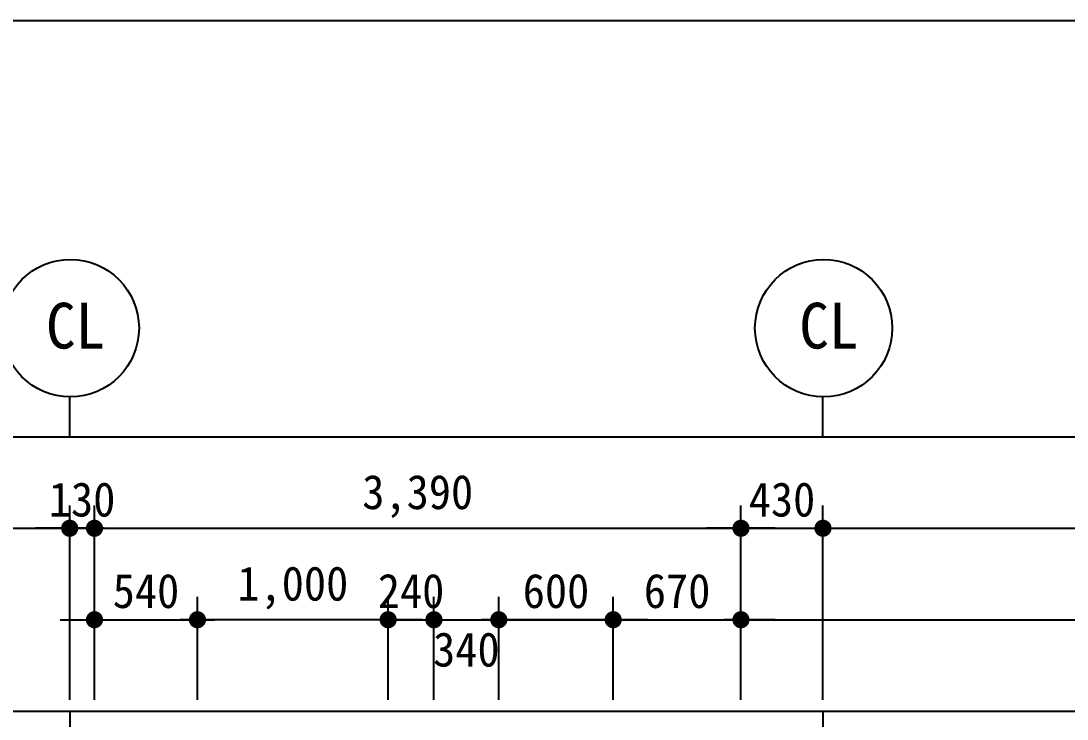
# Model space of a CAD drawing. Header units: millimetres. Extents: x -423835 to -174325, y -1379898 to -1311126.
# Drawn here: x -287407 to -281921, y -1366996 to -1363332 of the extents above; entities that cross this region are included whole.
import ezdxf
from ezdxf.enums import TextEntityAlignment as Align

# ---------------------------------------------------------------- set-up
doc = ezdxf.new("R2010")
doc.units = ezdxf.units.MM
doc.header["$LTSCALE"] = 100
doc.header["$MEASUREMENT"] = 0
doc.header["$PDSIZE"] = -10
doc.layers.get('0').update_dxf_attribs({"linetype": 'CONTINUOUS'})
doc.layers.get('Defpoints').update_dxf_attribs({"color": 153, "linetype": 'CONTINUOUS'})
doc.layers.add('A-AXIS-BUBL', color=7, linetype='CONTINUOUS', lineweight=25)
doc.layers.add('A-XXXX-TXT2', color=3, linetype='CONTINUOUS', lineweight=25)
doc.layers.add('A-DIMS', color=7, linetype='CONTINUOUS')
doc.layers.add('AA-AXIS-LINE-1', color=1, linetype='CONTINUOUS')
doc.styles.add('HY울릉도L', font='')
doc.styles.add('돋움체', font='')
doc.styles.get('HY울릉도L').set_extended_font_data('HYwulM')
doc.styles.get('돋움체').set_extended_font_data('DotumChe')
doc.dimstyles.new('CDIM', dxfattribs={"dimtxt": 3, "dimasz": 1.5, "dimexe": 2, "dimexo": 1, "dimgap": 1, "dimtad": 1, "dimdec": 0, "dimrnd": 0.5, "dimzin": 0, "dimdsep": 32, "dimlunit": 6, "dimtxsty": 'HY울릉도L', "dimblk1": '_CIDOT', "dimblk2": '_CIDOT', "dimsah": 1, "dimcen": 5.5, "dimclrd": 2, "dimclre": 2, "dimclrt": 7, "dimadec": 0, "dimazin": 0, "dimtfac": 1, "dimtdec": 0, "dimtix": 1, "dimtmove": 2, "dimatfit": 1, "dimldrblk": '_CIDOT', "dimfxl": 1, "dimtolj": 1, "dimtzin": 0, "dimlwd": -1, "dimarcsym": 0})

# ---------------------------------------------------------------- blocks, each defined once
blk = doc.blocks.new('_CIDOT')
at = {"color": 0, "linetype": 'ByBlock'}
blk.add_line((2, 0), (-1, 0), dxfattribs=at)
at = {"color": 0, "linetype": 'ByBlock', "const_width": 0.5}
blk.add_lwpolyline([(-0.25, 0, 1), (0.25, 0, 1)], format="xyb", close=True, dxfattribs=at)
blk = doc.blocks.new('*D684')
at = {"layer": 'A-DIMS', "lineweight": -2, "transparency": 16777216}
for p, q in [((-287021.2, -1366814.3), (-287021.2, -1365874.3)), ((-283631.2, -1366894.3), (-283631.2, -1365874.3))]:
    blk.add_line(p, q, dxfattribs=at)
at = {"layer": 'A-DIMS', "transparency": 16777216}
blk.add_line((-286931.2, -1365994.3), (-283721.2, -1365994.3), dxfattribs=at)
at = {"layer": 'Defpoints', "color": 0, "transparency": 16777216}
for p in [(-283631.2, -1365994.3), (-287021.2, -1366874.3), (-283631.2, -1366954.3)]:
    blk.add_point(p, dxfattribs=at)
at = {"layer": 'A-DIMS', "transparency": 16777216, "xscale": 90, "yscale": 90, "zscale": 90, "rotation": 180}
blk.add_blockref('_CIDOT', (-287021.2, -1365994.3), dxfattribs=at)
at = {"layer": 'A-DIMS', "transparency": 16777216, "xscale": 90, "yscale": 90, "zscale": 90}
blk.add_blockref('_CIDOT', (-283631.2, -1365994.3), dxfattribs=at)
at = {"layer": 'A-DIMS', "color": 3, "transparency": 16777216, "insert": (-285326.2, -1365827.2), "char_height": 180, "attachment_point": 5, "style": '돋움체'}
blk.add_mtext('\\A1;3,390', dxfattribs=at)
blk = doc.blocks.new('*D685')
at = {"layer": 'A-DIMS', "lineweight": -2, "transparency": 16777216}
for p, q in [((-287151.2, -1366894.3), (-287151.2, -1365874.3)), ((-287021.2, -1366894.3), (-287021.2, -1365874.3))]:
    blk.add_line(p, q, dxfattribs=at)
at = {"layer": 'A-DIMS', "transparency": 16777216}
for p, q in [((-287241.2, -1365994.3), (-287331.2, -1365994.3)), ((-287151.2, -1365994.3), (-287021.2, -1365994.3)), ((-286931.2, -1365994.3), (-286841.2, -1365994.3))]:
    blk.add_line(p, q, dxfattribs=at)
at = {"layer": 'Defpoints', "color": 0, "transparency": 16777216}
for p in [(-287021.2, -1365994.3), (-287151.2, -1366954.3), (-287021.2, -1366954.3)]:
    blk.add_point(p, dxfattribs=at)
at = {"layer": 'A-DIMS', "transparency": 16777216, "xscale": 90, "yscale": 90, "zscale": 90}
blk.add_blockref('_CIDOT', (-287151.2, -1365994.3), dxfattribs=at)
at = {"layer": 'A-DIMS', "transparency": 16777216, "xscale": 90, "yscale": 90, "zscale": 90, "rotation": 180}
blk.add_blockref('_CIDOT', (-287021.2, -1365994.3), dxfattribs=at)
at = {"layer": 'A-DIMS', "color": 3, "transparency": 16777216, "insert": (-287086.2, -1365844.2), "char_height": 180, "attachment_point": 5, "style": '돋움체'}
blk.add_mtext('\\A1;130', dxfattribs=at)
blk = doc.blocks.new('*D686')
at = {"layer": 'A-DIMS', "lineweight": -2, "transparency": 16777216}
for p, q in [((-283631.2, -1366894.3), (-283631.2, -1365874.3)), ((-283201.2, -1366894.3), (-283201.2, -1365874.3))]:
    blk.add_line(p, q, dxfattribs=at)
at = {"layer": 'A-DIMS', "transparency": 16777216}
for p, q in [((-283721.2, -1365994.3), (-283811.2, -1365994.3)), ((-283631.2, -1365994.3), (-283201.2, -1365994.3)), ((-283111.2, -1365994.3), (-283021.2, -1365994.3))]:
    blk.add_line(p, q, dxfattribs=at)
at = {"layer": 'Defpoints', "color": 0, "transparency": 16777216}
for p in [(-283201.2, -1365994.3), (-283631.2, -1366954.3), (-283201.2, -1366954.3)]:
    blk.add_point(p, dxfattribs=at)
at = {"layer": 'A-DIMS', "transparency": 16777216, "xscale": 90, "yscale": 90, "zscale": 90}
blk.add_blockref('_CIDOT', (-283631.2, -1365994.3), dxfattribs=at)
at = {"layer": 'A-DIMS', "transparency": 16777216, "xscale": 90, "yscale": 90, "zscale": 90, "rotation": 180}
blk.add_blockref('_CIDOT', (-283201.2, -1365994.3), dxfattribs=at)
at = {"layer": 'A-DIMS', "color": 3, "transparency": 16777216, "insert": (-283416.2, -1365844.2), "char_height": 180, "attachment_point": 5, "style": '돋움체'}
blk.add_mtext('\\A1;430', dxfattribs=at)
blk = doc.blocks.new('*D687')
at = {"layer": 'A-DIMS', "lineweight": -2, "transparency": 16777216}
for p, q in [((-285481.2, -1366894.3), (-285481.2, -1366354.3)), ((-285241.2, -1366894.3), (-285241.2, -1366354.3))]:
    blk.add_line(p, q, dxfattribs=at)
at = {"layer": 'A-DIMS', "transparency": 16777216}
for p, q in [((-285571.2, -1366474.3), (-285661.2, -1366474.3)), ((-285481.2, -1366474.3), (-285241.2, -1366474.3)), ((-285151.2, -1366474.3), (-285061.2, -1366474.3))]:
    blk.add_line(p, q, dxfattribs=at)
at = {"layer": 'Defpoints', "color": 0, "transparency": 16777216}
for p in [(-285241.2, -1366474.3), (-285481.2, -1366954.3), (-285241.2, -1366954.3)]:
    blk.add_point(p, dxfattribs=at)
at = {"layer": 'A-DIMS', "transparency": 16777216, "xscale": 90, "yscale": 90, "zscale": 90}
blk.add_blockref('_CIDOT', (-285481.2, -1366474.3), dxfattribs=at)
at = {"layer": 'A-DIMS', "transparency": 16777216, "xscale": 90, "yscale": 90, "zscale": 90, "rotation": 180}
blk.add_blockref('_CIDOT', (-285241.2, -1366474.3), dxfattribs=at)
at = {"layer": 'A-DIMS', "color": 3, "transparency": 16777216, "insert": (-285361.2, -1366324.2), "char_height": 180, "attachment_point": 5, "style": '돋움체'}
blk.add_mtext('\\A1;240', dxfattribs=at)
blk = doc.blocks.new('*D688')
at = {"layer": 'A-DIMS', "lineweight": -2, "transparency": 16777216}
for p, q in [((-285241.2, -1366894.3), (-285241.2, -1366354.3)), ((-284901.2, -1366894.3), (-284901.2, -1366354.3))]:
    blk.add_line(p, q, dxfattribs=at)
at = {"layer": 'A-DIMS', "transparency": 16777216}
blk.add_line((-285151.2, -1366474.3), (-284991.2, -1366474.3), dxfattribs=at)
at = {"layer": 'Defpoints', "color": 0, "transparency": 16777216}
for p in [(-284901.2, -1366474.3), (-285241.2, -1366954.3), (-284901.2, -1366954.3)]:
    blk.add_point(p, dxfattribs=at)
at = {"layer": 'A-DIMS', "transparency": 16777216, "xscale": 90, "yscale": 90, "zscale": 90, "rotation": 180}
blk.add_blockref('_CIDOT', (-285241.2, -1366474.3), dxfattribs=at)
at = {"layer": 'A-DIMS', "transparency": 16777216, "xscale": 90, "yscale": 90, "zscale": 90}
blk.add_blockref('_CIDOT', (-284901.2, -1366474.3), dxfattribs=at)
at = {"layer": 'A-DIMS', "color": 3, "transparency": 16777216, "insert": (-285071.2, -1366631.5), "char_height": 180, "attachment_point": 5, "style": '돋움체'}
blk.add_mtext('\\A1;340', dxfattribs=at)
blk = doc.blocks.new('*D848')
at = {"layer": 'A-DIMS', "lineweight": -2, "transparency": 16777216}
for p, q in [((-286481.2, -1366894.3), (-286481.2, -1366354.3)), ((-285481.2, -1366894.3), (-285481.2, -1366354.3))]:
    blk.add_line(p, q, dxfattribs=at)
at = {"layer": 'A-DIMS', "transparency": 16777216}
blk.add_line((-285571.2, -1366474.3), (-286391.2, -1366474.3), dxfattribs=at)
at = {"layer": 'Defpoints', "color": 0, "transparency": 16777216}
for p in [(-286481.2, -1366474.3), (-286481.2, -1366954.3), (-285481.2, -1366954.3)]:
    blk.add_point(p, dxfattribs=at)
at = {"layer": 'A-DIMS', "transparency": 16777216, "xscale": 90, "yscale": 90, "zscale": 90, "rotation": 180}
blk.add_blockref('_CIDOT', (-286481.2, -1366474.3), dxfattribs=at)
at = {"layer": 'A-DIMS', "transparency": 16777216, "xscale": 90, "yscale": 90, "zscale": 90}
blk.add_blockref('_CIDOT', (-285481.2, -1366474.3), dxfattribs=at)
at = {"layer": 'A-DIMS', "color": 3, "transparency": 16777216, "insert": (-285981.2, -1366307.2), "char_height": 180, "attachment_point": 5, "style": '돋움체'}
blk.add_mtext('\\A1;1,000', dxfattribs=at)
blk = doc.blocks.new('*D849')
at = {"layer": 'A-DIMS', "lineweight": -2, "transparency": 16777216}
for p, q in [((-287021.2, -1366894.3), (-287021.2, -1366354.3)), ((-286481.2, -1366894.3), (-286481.2, -1366354.3))]:
    blk.add_line(p, q, dxfattribs=at)
at = {"layer": 'A-DIMS', "transparency": 16777216}
blk.add_line((-286931.2, -1366474.3), (-286571.2, -1366474.3), dxfattribs=at)
at = {"layer": 'Defpoints', "color": 0, "transparency": 16777216}
for p in [(-286481.2, -1366474.3), (-287021.2, -1366954.3), (-286481.2, -1366954.3)]:
    blk.add_point(p, dxfattribs=at)
at = {"layer": 'A-DIMS', "transparency": 16777216, "xscale": 90, "yscale": 90, "zscale": 90, "rotation": 180}
blk.add_blockref('_CIDOT', (-287021.2, -1366474.3), dxfattribs=at)
at = {"layer": 'A-DIMS', "transparency": 16777216, "xscale": 90, "yscale": 90, "zscale": 90}
blk.add_blockref('_CIDOT', (-286481.2, -1366474.3), dxfattribs=at)
at = {"layer": 'A-DIMS', "color": 3, "transparency": 16777216, "insert": (-286751.2, -1366324.2), "char_height": 180, "attachment_point": 5, "style": '돋움체'}
blk.add_mtext('\\A1;540', dxfattribs=at)
blk = doc.blocks.new('*D850')
at = {"layer": 'A-DIMS', "lineweight": -2, "transparency": 16777216}
for p, q in [((-284901.2, -1366894.3), (-284901.2, -1366354.3)), ((-284301.2, -1366894.3), (-284301.2, -1366354.3))]:
    blk.add_line(p, q, dxfattribs=at)
at = {"layer": 'A-DIMS', "transparency": 16777216}
blk.add_line((-284391.2, -1366474.3), (-284811.2, -1366474.3), dxfattribs=at)
at = {"layer": 'Defpoints', "color": 0, "transparency": 16777216}
for p in [(-284901.2, -1366474.3), (-284901.2, -1366954.3), (-284301.2, -1366954.3)]:
    blk.add_point(p, dxfattribs=at)
at = {"layer": 'A-DIMS', "transparency": 16777216, "xscale": 90, "yscale": 90, "zscale": 90, "rotation": 180}
blk.add_blockref('_CIDOT', (-284901.2, -1366474.3), dxfattribs=at)
at = {"layer": 'A-DIMS', "transparency": 16777216, "xscale": 90, "yscale": 90, "zscale": 90}
blk.add_blockref('_CIDOT', (-284301.2, -1366474.3), dxfattribs=at)
at = {"layer": 'A-DIMS', "color": 3, "transparency": 16777216, "insert": (-284601.2, -1366324.2), "char_height": 180, "attachment_point": 5, "style": '돋움체'}
blk.add_mtext('\\A1;600', dxfattribs=at)
blk = doc.blocks.new('*D851')
at = {"layer": 'A-DIMS', "lineweight": -2, "transparency": 16777216}
for p, q in [((-284301.2, -1366894.3), (-284301.2, -1366354.3)), ((-283631.2, -1366894.3), (-283631.2, -1366354.3))]:
    blk.add_line(p, q, dxfattribs=at)
at = {"layer": 'A-DIMS', "transparency": 16777216}
blk.add_line((-284211.2, -1366474.3), (-283721.2, -1366474.3), dxfattribs=at)
at = {"layer": 'Defpoints', "color": 0, "transparency": 16777216}
for p in [(-283631.2, -1366474.3), (-284301.2, -1366954.3), (-283631.2, -1366954.3)]:
    blk.add_point(p, dxfattribs=at)
at = {"layer": 'A-DIMS', "transparency": 16777216, "xscale": 90, "yscale": 90, "zscale": 90, "rotation": 180}
blk.add_blockref('_CIDOT', (-284301.2, -1366474.3), dxfattribs=at)
at = {"layer": 'A-DIMS', "transparency": 16777216, "xscale": 90, "yscale": 90, "zscale": 90}
blk.add_blockref('_CIDOT', (-283631.2, -1366474.3), dxfattribs=at)
at = {"layer": 'A-DIMS', "color": 3, "transparency": 16777216, "insert": (-283966.2, -1366324.2), "char_height": 180, "attachment_point": 5, "style": '돋움체'}
blk.add_mtext('\\A1;670', dxfattribs=at)

msp = doc.modelspace()

# ---------------------------------------------------------------- linework, layer by layer
at = {"color": 3, "ltscale": 2}
msp.add_line((-278950.4, -1363332.1), (-323035.4, -1363332.1), dxfattribs=at)
at = {"layer": 'A-AXIS-BUBL', "ltscale": 0.2}
for p, q in [((-287151.2, -1365514.3), (-287151.2, -1365304.3)), ((-283201.2, -1365514.3), (-283201.2, -1365304.3))]:
    msp.add_line(p, q, dxfattribs=at)
for centre in [(-287147.7, -1364944.3), (-283197.7, -1364944.3)]:
    msp.add_circle(centre, 360, dxfattribs=at)
at = {"layer": 'AA-AXIS-LINE-1'}
for p, q in [((-287151.2, -1366954.3), (-287151.2, -1370532.1)), ((-283201.2, -1366954.3), (-283201.2, -1370532.1))]:
    msp.add_line(p, q, dxfattribs=at)
at = {"layer": 'Defpoints'}
for p, q in [((-289345.4, -1365514.3), (-280930.4, -1365514.3)), ((-289345.4, -1365994.3), (-280930.4, -1365994.3)), ((-285481.2, -1366474.3), (-280930.4, -1366474.3)), ((-289345.4, -1366954.3), (-280930.4, -1366954.3))]:
    msp.add_line(p, q, dxfattribs=at)

# ---------------------------------------------------------------- texts
at = {"layer": 'A-XXXX-TXT2', "ltscale": 0.2, "style": '돋움체'}
for p in [(-287120.5, -1364931.1), (-283170.5, -1364931.1)]:
    msp.add_text('CL', height=240, dxfattribs=at).set_placement(p, align=Align.MIDDLE)

# ---------------------------------------------------------------- dimensions: what is measured, and where the dimension line sits
at = {"layer": 'A-DIMS'}
for base, p1, p2, picture, middle in [((-283631.2, -1365994.3), (-287021.2, -1366874.3), (-283631.2, -1366954.3), '*D684', (-285326.2, -1365827.2)), ((-287021.2, -1365994.3), (-287151.2, -1366954.3), (-287021.2, -1366954.3), '*D685', (-287086.2, -1365844.2)), ((-283201.2, -1365994.3), (-283631.2, -1366954.3), (-283201.2, -1366954.3), '*D686', (-283416.2, -1365844.2)), ((-286481.2, -1366474.3), (-287021.2, -1366954.3), (-286481.2, -1366954.3), '*D849', (-286751.2, -1366324.2)), ((-285241.2, -1366474.3), (-285481.2, -1366954.3), (-285241.2, -1366954.3), '*D687', (-285361.2, -1366324.2)), ((-283631.2, -1366474.3), (-284301.2, -1366954.3), (-283631.2, -1366954.3), '*D851', (-283966.2, -1366324.2))]:
    dim = msp.add_linear_dim(base=base, p1=p1, p2=p2, angle=180, dimstyle='CDIM', override={"dimscale": 60, "dimtxsty": '돋움체', "dimclrd": 256, "dimclre": 256, "dimclrt": 3}, dxfattribs=at)
    dim.commit()
    dim.dimension.update_dxf_attribs({"geometry": picture, "text_midpoint": middle})
for base, p1, p2, picture, middle in [((-286481.2, -1366474.3), (-285481.2, -1366954.3), (-286481.2, -1366954.3), '*D848', (-285981.2, -1366307.2)), ((-284901.2, -1366474.3), (-284301.2, -1366954.3), (-284901.2, -1366954.3), '*D850', (-284601.2, -1366324.2))]:
    dim = msp.add_linear_dim(base=base, p1=p1, p2=p2, dimstyle='CDIM', override={"dimscale": 60, "dimtxsty": '돋움체', "dimclrd": 256, "dimclre": 256, "dimclrt": 3}, dxfattribs=at)
    dim.commit()
    dim.dimension.update_dxf_attribs({"geometry": picture, "text_midpoint": middle})
dim = msp.add_linear_dim(base=(-284901.2, -1366474.3), p1=(-285241.2, -1366954.3), p2=(-284901.2, -1366954.3), angle=180, dimstyle='CDIM', override={"dimscale": 60, "dimtxsty": '돋움체', "dimclrd": 256, "dimclre": 256, "dimclrt": 3}, dxfattribs=at)
dim.commit()
dim.dimension.update_dxf_attribs({"geometry": '*D688', "text_midpoint": (-285071.2, -1366631.5), "dimtype": 160})

doc.saveas('drawing.dxf')
